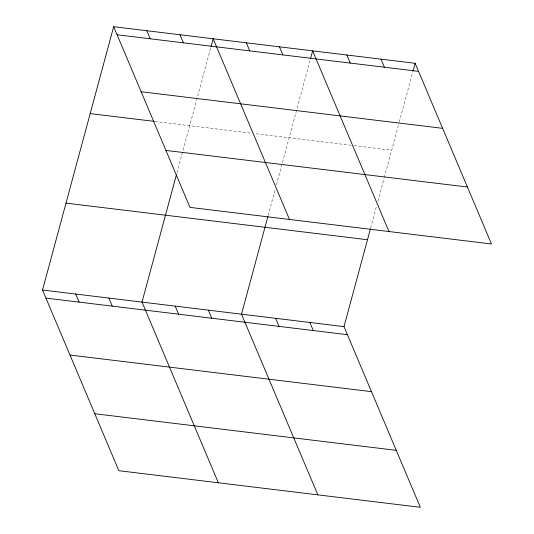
<?xml version="1.0" encoding="UTF-8"?>
<svg xmlns="http://www.w3.org/2000/svg" width="534" height="534" viewBox="0 0 534 534"><rect width="100%" height="100%" fill="white"/><g stroke="black" fill="none" stroke-linecap="round" stroke-linejoin="round"><path stroke-width="0.4" stroke-dasharray="2.67 2" d="M176.948 172.796L210.77 47.626M268.161 215.502L275.377 188.802M276.438 184.871L310.254 59.708M370.669 227.945L376.61 205.957M377.885 201.245L384.033 178.469M384.246 177.682L399.065 122.84M399.278 122.039L412.762 72.15M154.9 121.452L251.961 133.233M256.006 133.727L350.998 145.261M354.249 145.655L391.676 150.194"/><path stroke-width="0.8" d="M370.456 228.732L344.009 326.621L420.331 507.3L118.848 470.701L42.526 290.022L113.669 26.7L415.152 63.299L491.474 243.978L189.991 207.379L113.669 26.7M176.527 174.364L142.017 302.097L218.339 482.776M210.983 46.825L213.159 38.782L289.481 219.461M267.955 216.283L241.508 314.179L317.83 494.858M310.688 58.099L312.644 50.857L388.966 231.536M412.976 71.349L415.152 63.299M117.079 34.77L418.563 71.376M141.143 91.735L442.619 128.334M90.193 113.595L154.092 121.352M165.927 150.421L467.41 187.02M66.002 203.127L367.485 239.726M42.526 290.022L344.009 326.621M45.937 298.092L347.42 334.691M70.001 355.05L371.477 391.656M94.792 413.737L396.268 450.342M380.982 59.154L384.393 67.224M346.813 55.009L350.224 63.079M279.482 46.832L282.893 54.902M246.321 42.807L249.732 50.877M309.84 322.476L313.251 330.546M179.998 34.75L183.402 42.82M275.671 318.324L279.082 326.394M146.83 30.725L150.241 38.795M208.34 310.147L211.751 318.224M175.179 306.122L178.59 314.192M108.856 298.072L112.26 306.142M75.688 294.047L79.099 302.117"/></g></svg>
